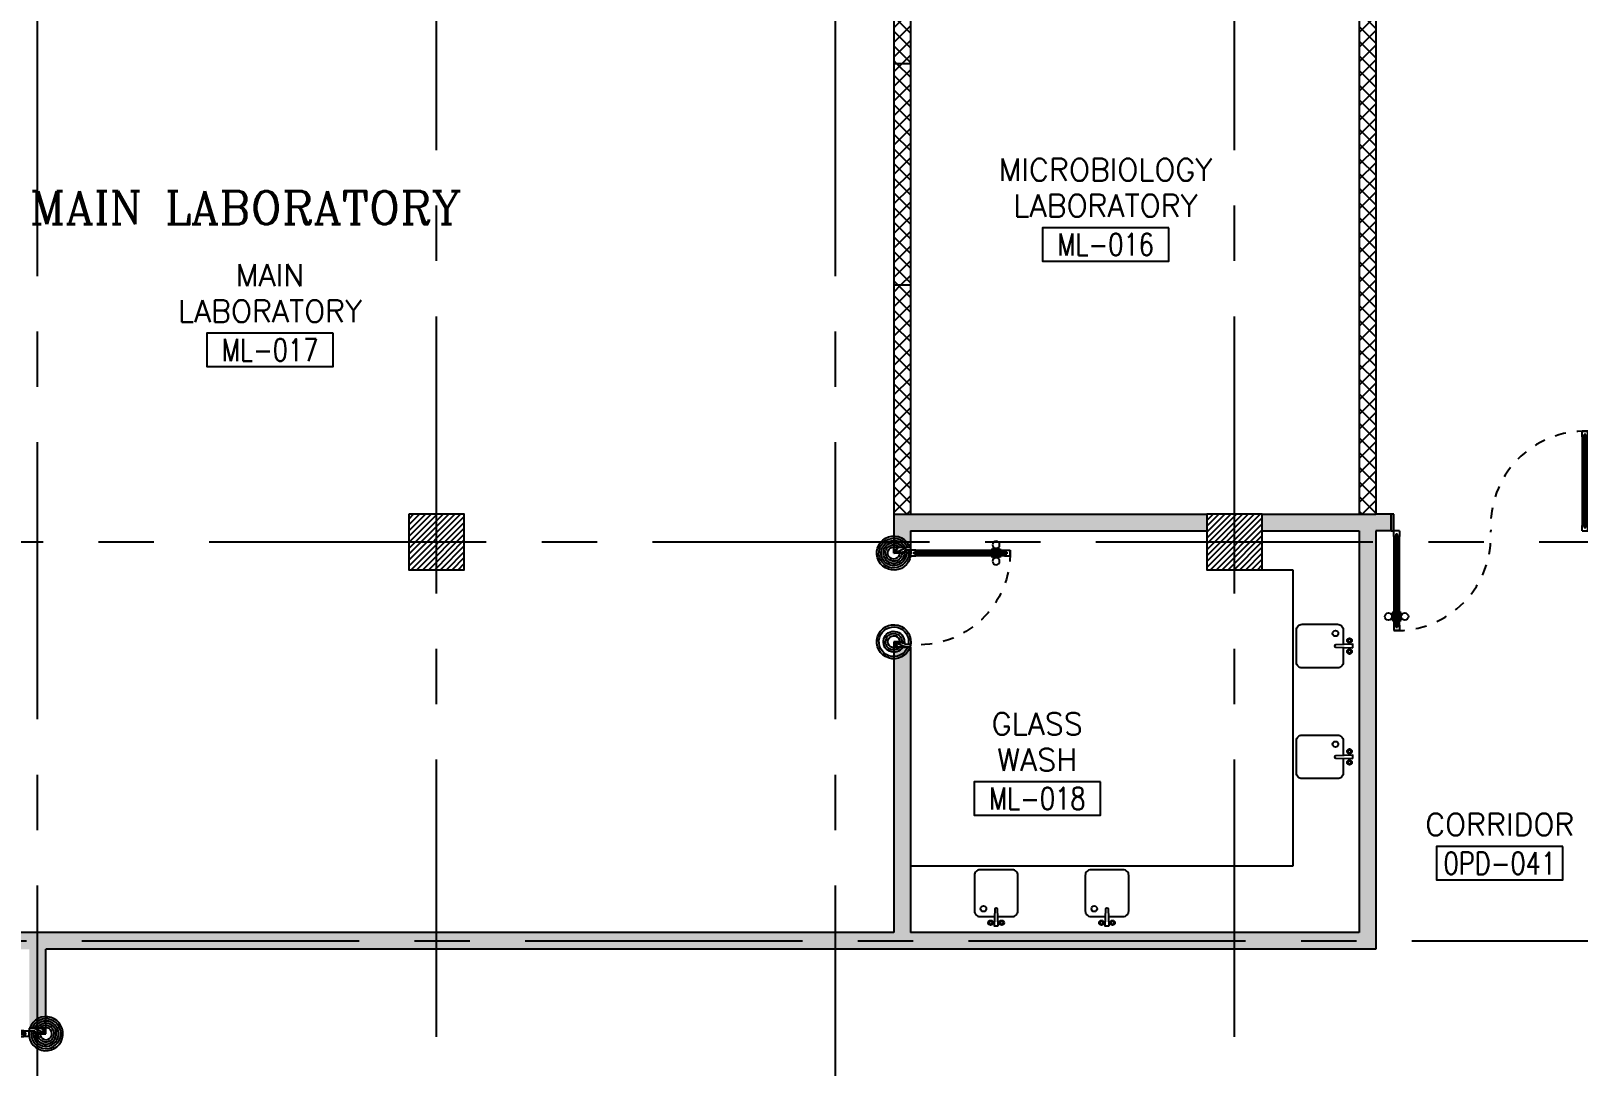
# Model space of a CAD drawing. Extents: x 417819.9 to 417911.9, y 43448 to 43539.2.
# Drawn here: x 417835 to 417848.96, y 43483.74 to 43493.09 of the extents above; entities that cross this region are included whole.
import ezdxf
from ezdxf.enums import TextEntityAlignment as Align

# ---------------------------------------------------------------- set-up
doc = ezdxf.new("R2010")
doc.units = 0
doc.header["$MEASUREMENT"] = 0
doc.linetypes.add('CENTERX2', pattern=[4, 2.5, -0.5, 0.5, -0.5])
doc.linetypes.add('HIDDEN', pattern=[0.375, 0.25, -0.125])
doc.layers.get('0').update_dxf_attribs({"linetype": 'CONTINUOUS'})
for name, color, linetype in [('AXES', 11, 'CENTERX2'), ('COL', 2, 'CONTINUOUS'), ('DIM', 4, 'CONTINUOUS'), ('DOOR', 4, 'CONTINUOUS'), ('HAT', 8, 'CONTINUOUS'), ('ME-FIX', 3, 'CONTINUOUS'), ('RM-BOX', 2, 'CONTINUOUS'), ('RM-NAME', 2, 'CONTINUOUS'), ('RM-NO', 2, 'CONTINUOUS'), ('WALL', 2, 'CONTINUOUS'), ('WallType', 11, 'CONTINUOUS'), ('WallType2', 3, 'CONTINUOUS'), ('WIN', 7, 'CONTINUOUS')]:
    doc.layers.add(name, color=color, linetype=linetype)
doc.layers.get('DIM').off()
doc.styles.add('ROMANC', font='romanc', dxfattribs={"height": 0.1})
doc.styles.add('ROMANS', font='ROMANS.shx', dxfattribs={"width": 0.6})
pattern_1 = [(45, (0, 0), (-0.066291260736, 0.066291260736), []), (135, (0, 0), (-0.066291260736, -0.066291260736), [])]

# ---------------------------------------------------------------- blocks, each defined once
blk = doc.blocks.new('A$C010A25D0')
at = {"layer": 'DOOR', "color": 0, "linetype": 'ByBlock'}
for p, q in [((0, 2031), (0, 1981)), ((0, 1981), (0, 2031)), ((50, 2031), (0, 2031)), ((50, 1981), (0, 1981)), ((30, 2014), (30, 1998)), ((50, 2014), (30, 2014)), ((50, 1998), (30, 1998)), ((50, 2031), (50, 2014)), ((50, 1998), (50, 1981)), ((83, 2031), (83, 2038)), ((173, 2038), (83, 2038)), ((83, 1981), (83, 1974)), ((173, 1974), (83, 1974)), ((95, 2038), (95, 2047)), ((95, 2047), (160, 2047)), ((95, 2038), (160, 2038)), ((95, 1974), (95, 1965)), ((95, 1974), (160, 1974)), ((95, 1965), (160, 1965)), ((160, 2038), (160, 2047)), ((160, 1974), (160, 1965)), ((173, 2031), (173, 2038)), ((173, 1981), (173, 1974)), ((950, 2014), (950, 2031)), ((950, 2031), (1000, 2031)), ((970, 2014), (950, 2014)), ((950, 1981), (950, 1998)), ((950, 1998), (970, 1998)), ((1000, 1981), (950, 1981)), ((970, 1998), (970, 2014)), ((1000, 2056), (1000, 2031)), ((1000, 2056), (1150, 2056)), ((1000, 1981), (1000, 2031)), ((1000, 2031), (1050, 2031)), ((1050, 2031), (1050, 2006)), ((1050, 2006), (1150, 2006)), ((1150, 2006), (1150, 2056)), ((95, 147), (160, 147)), ((95, 138), (95, 147)), ((160, 138), (160, 147)), ((50, 131), (0, 131)), ((0, 131), (0, 81)), ((0, 81), (0, 131)), ((50, 81), (0, 81)), ((50, 114), (30, 114)), ((30, 98), (30, 114)), ((50, 98), (30, 98)), ((50, 114), (50, 131)), ((50, 81), (50, 98)), ((173, 138), (83, 138)), ((83, 131), (83, 138)), ((83, 81), (83, 74)), ((173, 74), (83, 74)), ((95, 138), (160, 138)), ((95, 74), (160, 74)), ((95, 74), (95, 65)), ((95, 65), (160, 65)), ((160, 74), (160, 65)), ((173, 131), (173, 138)), ((173, 81), (173, 74)), ((1000, 131), (950, 131)), ((950, 131), (950, 114)), ((950, 114), (970, 114)), ((970, 98), (950, 98)), ((950, 98), (950, 81)), ((950, 81), (1000, 81)), ((970, 114), (970, 98)), ((1000, 131), (1000, 81)), ((1000, 56), (1000, 81)), ((1000, 81), (1050, 81)), ((1000, 56), (1150, 56)), ((1050, 81), (1050, 106)), ((1050, 106), (1150, 106)), ((1150, 106), (1150, 56))]:
    blk.add_line(p, q, dxfattribs=at)
at = {"layer": 'DOOR', "linetype": 'ByBlock'}
for p, q in [((950, 2031), (50, 2031)), ((950, 2014), (50, 2014)), ((950, 1998), (50, 1998)), ((50, 1981), (950, 1981)), ((50, 131), (950, 131)), ((950, 114), (50, 114)), ((950, 98), (50, 98)), ((950, 81), (50, 81)), ((1150, 56), (1000, 56))]:
    blk.add_line(p, q, dxfattribs=at)
at = {"layer": 'DOOR', "color": 9, "linetype": 'ByBlock'}
for p, q in [((1150, 2006), (1037, 2056)), ((1150, 2006), (1050, 2019)), ((1150, 2006), (1110, 2056)), ((1150, 106), (1037, 56)), ((1150, 106), (1050, 93)), ((1150, 106), (1110, 56))]:
    blk.add_line(p, q, dxfattribs=at)
at = {"layer": 'DOOR', "color": 0, "linetype": 'ByBlock'}
for centre in [(128, 2079), (128, 1932), (128, 179), (128, 32)]:
    blk.add_circle(centre, 32.4, dxfattribs=at)
at = {"layer": 'DOOR', "linetype": 'HIDDEN', "ltscale": 0.5}
for centre, start, end in [((951, 2006), 178.494, 272.9568), ((951, 106), 87.0432, 181.506)]:
    blk.add_arc(centre, 951, start, end, dxfattribs=at)
at = {"layer": 'DOOR', "color": 9, "linetype": 'ByBlock'}
for centre, radius, start, end in [((1150, 2006), 154, 161.1053, 166.2858), ((1150, 2006), 134, 158.1598, 169.28), ((1150, 2006), 114, 154.0838, 167.3774), ((1150, 2006), 94.4, 148.0182, 180), ((1150, 2006), 74.4, 137.7764, 180), ((1150, 2006), 54.4, 113.2074, 180), ((1150, 2006), 34.4, 90, 180), ((1150, 2006), 14.4, 90, 180), ((1150, 106), 154, 193.7142, 198.8947), ((1150, 106), 134, 190.72, 201.8402), ((1150, 106), 114, 192.6226, 205.9162), ((1150, 106), 94.4, 180, 211.9818), ((1150, 106), 74.4, 180, 222.2236), ((1150, 106), 54.4, 180, 246.7926), ((1150, 106), 34.4, 180, 270), ((1150, 106), 14.4, 180, 270)]:
    blk.add_arc(centre, radius, start, end, dxfattribs=at)
at = {"layer": 'WALL'}
blk.add_line((1000, 56), (1150, 56), dxfattribs=at)
blk = doc.blocks.new('RM1')
at = {"layer": 'RM-BOX'}
blk.add_lwpolyline([(570, -200), (-570, -200), (-570, -500), (570, -500)], close=True, dxfattribs=at)
at = {"layer": 'RM-NAME', "style": 'ROMANS'}
for tag, p in [('ROOMNAME1', (0, 324)), ('ROOMNAME2', (0, 0))]:
    blk.add_attdef(tag, text='', height=200, dxfattribs=at).set_placement(p, align=Align.MIDDLE)
at = {"layer": 'RM-NO', "style": 'ROMANS', "width": 0.8}
blk.add_attdef('ROOMNO', text='', height=200, dxfattribs=at).set_placement((0, -350), align=Align.MIDDLE)
blk = doc.blocks.new('*X97')
at = {"color": 0}
for p, q in [((31339, 32294), (31806, 32761)), ((31339, 32347), (31753, 32761)), ((31339, 32400), (31700, 32761)), ((31339, 32453), (31647, 32761)), ((31339, 32506), (31594, 32761)), ((31339, 32559), (31541, 32761)), ((31339, 32612), (31488, 32761)), ((31339, 32665), (31435, 32761)), ((31339, 32718), (31382, 32761)), ((31359, 32261), (31839, 32741)), ((31412, 32261), (31839, 32688)), ((31466, 32261), (31839, 32635)), ((31519, 32261), (31839, 32582)), ((31572, 32261), (31839, 32529)), ((31625, 32261), (31839, 32476)), ((31678, 32261), (31839, 32423)), ((31731, 32261), (31839, 32370)), ((31784, 32261), (31839, 32317)), ((31837, 32261), (31839, 32263))]:
    blk.add_line(p, q, dxfattribs=at)
blk = doc.blocks.new('COL50')
at = {"layer": 'COL'}
blk.add_lwpolyline([(-250, 250), (-250, -250), (250, -250), (250, 250)], close=True, dxfattribs=at)
blk = doc.blocks.new('DOOR90')
at = {"layer": 'DOOR', "color": 7, "linetype": 'ByBlock'}
for p, q in [((-150, 0), (0, 0)), ((-150, 0), (-150, -25)), ((0, -50), (-114, 0)), ((0, -50), (-40, 0)), ((0, -50), (0, 0)), ((-1000, -25), (-1050, -25)), ((-1050, -75), (-1050, -25)), ((-1050, -25), (-1050, -75)), ((-1000, -75), (-1050, -75)), ((-1000, -42), (-1020, -42)), ((-1020, -42), (-1020, -58)), ((-1000, -58), (-1020, -58)), ((-1000, -25), (-1000, -42)), ((-1000, -58), (-1000, -75)), ((-878, -18), (-968, -18)), ((-968, -25), (-968, -18)), ((-968, -75), (-968, -82)), ((-878, -82), (-968, -82)), ((-955, -9), (-890, -9)), ((-955, -18), (-955, -9)), ((-955, -18), (-890, -18)), ((-955, -82), (-890, -82)), ((-955, -82), (-955, -91)), ((-955, -91), (-890, -91)), ((-890, -18), (-890, -9)), ((-890, -82), (-890, -91)), ((-878, -25), (-878, -18)), ((-878, -75), (-878, -82)), ((-200, -25), (-150, -25)), ((-200, -42), (-200, -25)), ((-180, -42), (-200, -42)), ((-200, -58), (-180, -58)), ((-200, -75), (-200, -58)), ((-150, -75), (-200, -75)), ((-180, -58), (-180, -42)), ((-150, -25), (-100, -25)), ((-150, -75), (-150, -25)), ((-100, -25), (-100, -50)), ((0, -50), (-100, -37)), ((-100, -50), (0, -50)), ((-150, -875), (-100, -875)), ((-150, -900), (-150, -875)), ((-150, -900), (0, -900)), ((0, -900), (-150, -900)), ((0, -850), (-114, -900)), ((-100, -875), (-100, -850)), ((0, -850), (-100, -863)), ((-100, -850), (0, -850)), ((0, -850), (-40, -900)), ((0, -850), (0, -900))]:
    blk.add_line(p, q, dxfattribs=at)
at = {"layer": 'DOOR', "linetype": 'ByBlock'}
for p, q in [((-200, -25), (-1000, -25)), ((-200, -42), (-1000, -42)), ((-200, -58), (-1000, -58)), ((-1000, -75), (-200, -75))]:
    blk.add_line(p, q, dxfattribs=at)
at = {"layer": 'DOOR', "color": 7, "linetype": 'ByBlock'}
for centre in [(-923, 24), (-923, -124)]:
    blk.add_circle(centre, 32.4, dxfattribs=at)
for centre, radius, start, end in [((0, -50), 154, 161.1053, 166.2858), ((0, -50), 94.4, 148.0182, 180), ((0, -50), 134, 158.1598, 169.28), ((0, -50), 114, 154.0838, 167.3774), ((0, -50), 74.4, 137.7764, 180), ((0, -50), 54.4, 113.2074, 180), ((0, -50), 34.4, 90, 180), ((0, -50), 14.4, 90, 180), ((0, -850), 154, 193.7142, 198.8947), ((0, -850), 134, 190.72, 201.8402), ((0, -850), 94.4, 180, 211.9818), ((0, -850), 74.4, 180, 222.2236), ((0, -850), 54.4, 180, 246.7926), ((0, -850), 34.4, 180, 270), ((0, -850), 14.4, 180, 270)]:
    blk.add_arc(centre, radius, start, end, dxfattribs=at)
at = {"layer": 'DOOR', "linetype": 'HIDDEN', "ltscale": 0.5}
blk.add_arc((-222, -50), 828, 178.2701, 275.003, dxfattribs=at)
blk = doc.blocks.new('*X96')
at = {"color": 0}
for p, q in [((38539, 32281), (39019, 32761)), ((38539, 32334), (38966, 32761)), ((38539, 32387), (38913, 32761)), ((38539, 32440), (38860, 32761)), ((38539, 32493), (38807, 32761)), ((38539, 32546), (38754, 32761)), ((38539, 32600), (38701, 32761)), ((38539, 32653), (38648, 32761)), ((38539, 32706), (38595, 32761)), ((38539, 32759), (38542, 32761)), ((38572, 32261), (39039, 32728)), ((38625, 32261), (39039, 32675)), ((38678, 32261), (39039, 32622)), ((38731, 32261), (39039, 32569)), ((38784, 32261), (39039, 32516)), ((38837, 32261), (39039, 32463)), ((38890, 32261), (39039, 32410)), ((38943, 32261), (39039, 32357)), ((38996, 32261), (39039, 32304))]:
    blk.add_line(p, q, dxfattribs=at)
blk = doc.blocks.new('fe-door')
at = {"layer": 'DOOR', "color": 0, "linetype": 'ByBlock'}
for p, q in [((-900, 1775), (-900, 1725)), ((-900, 1725), (-900, 1775)), ((-850, 1775), (-900, 1775)), ((-850, 1725), (-900, 1725)), ((-870, 1758), (-870, 1742)), ((-850, 1758), (-870, 1758)), ((-850, 1742), (-870, 1742)), ((-850, 1775), (-850, 1758)), ((-850, 1742), (-850, 1725)), ((-818, 1775), (-818, 1782)), ((-728, 1782), (-818, 1782)), ((-818, 1725), (-818, 1718)), ((-728, 1718), (-818, 1718)), ((-805, 1782), (-805, 1791)), ((-805, 1791), (-740, 1791)), ((-805, 1782), (-740, 1782)), ((-805, 1718), (-805, 1709)), ((-805, 1718), (-740, 1718)), ((-805, 1709), (-740, 1709)), ((-740, 1782), (-740, 1791)), ((-740, 1718), (-740, 1709)), ((-728, 1775), (-728, 1782)), ((-728, 1725), (-728, 1718)), ((-50, 1758), (-50, 1775)), ((-50, 1775), (0, 1775)), ((-30, 1758), (-50, 1758)), ((-50, 1725), (-50, 1742)), ((-50, 1742), (-30, 1742)), ((0, 1725), (-50, 1725)), ((-30, 1742), (-30, 1758)), ((150, 1800), (0, 1800)), ((0, 1800), (0, 1775)), ((0, 1725), (0, 1775)), ((0, 1775), (150, 1775)), ((150, 1775), (150, 1800)), ((0, 75), (0, 25)), ((0, 75), (50, 75)), ((0, 0), (0, 25)), ((0, 25), (50, 25)), ((150, 25), (0, 25)), ((0, 0), (150, 0)), ((30, 58), (30, 42)), ((50, 58), (30, 58)), ((30, 42), (50, 42)), ((50, 75), (50, 58)), ((50, 42), (50, 25)), ((150, 25), (150, 0)), ((850, 58), (850, 75)), ((850, 75), (900, 75)), ((850, 58), (870, 58)), ((850, 25), (850, 42)), ((850, 42), (870, 42)), ((850, 25), (900, 25)), ((870, 42), (870, 58)), ((900, 25), (900, 75)), ((900, 75), (900, 25))]:
    blk.add_line(p, q, dxfattribs=at)
at = {"layer": 'DOOR', "linetype": 'ByBlock'}
for p, q in [((-50, 1775), (-850, 1775)), ((-50, 1758), (-850, 1758)), ((-50, 1742), (-850, 1742)), ((-850, 1725), (-50, 1725)), ((850, 75), (50, 75)), ((50, 58), (850, 58)), ((50, 42), (850, 42)), ((50, 25), (850, 25))]:
    blk.add_line(p, q, dxfattribs=at)
at = {"layer": 'DOOR', "color": 0, "linetype": 'ByBlock'}
for centre in [(-773, 1824), (-773, 1676)]:
    blk.add_circle(centre, 32.4, dxfattribs=at)
at = {"layer": 'DOOR', "linetype": 'HIDDEN', "ltscale": 0.5}
for centre, start, end in [((-49, 1750), 178.3174, 273.2965), ((49, 50), 358.3174, 93.2965)]:
    blk.add_arc(centre, 851, start, end, dxfattribs=at)
at = {"layer": 'WALL'}
for p, q in [((0, 1800), (150, 1800)), ((0, 0), (150, 0))]:
    blk.add_line(p, q, dxfattribs=at)
at = {"layer": 'WALL', "linetype": 'ByBlock'}
blk.add_line((0, 1800), (150, 1800), dxfattribs=at)

msp = doc.modelspace()

# ---------------------------------------------------------------- hatches: boundary and pattern name
at = {"layer": 'WallType'}
h = msp.add_hatch(dxfattribs=at)
h.set_pattern_fill('ANSI37', color=256, scale=0.75, style=0)
h.set_pattern_definition(pattern_1)
h.paths.add_polyline_path([(417842.9316, 43494.3243), (417843.082, 43494.3243), (417843.082, 43494.4743), (417842.7816, 43494.4743), (417842.7816, 43492.7905), (417842.9316, 43492.7905)])
h.paths.add_polyline_path([(417842.9316, 43490.7905), (417842.7816, 43490.7905), (417842.7816, 43488.7243), (417842.9316, 43488.7243)])
h = msp.add_hatch(dxfattribs=at)
h.set_pattern_fill('ANSI37', color=256, scale=0.75, style=0)
h.set_pattern_definition(pattern_1)
h.paths.add_polyline_path([(417847.1316, 43494.4743), (417846.1566, 43494.4743), (417846.1566, 43494.3243), (417846.9816, 43494.3243), (417846.9816, 43493.7243), (417846.9816, 43488.7243), (417847.1316, 43488.7243)])
h = msp.add_hatch(dxfattribs=at)
h.set_pattern_fill('ANSI37', color=256, scale=0.75, style=0)
h.set_pattern_definition(pattern_1)
h.paths.add_polyline_path([(417842.9316, 43492.7905), (417842.7816, 43492.7905), (417842.7816, 43490.7905), (417842.9316, 43490.7905)])
at = {"layer": 'WallType2'}
h = msp.add_hatch(dxfattribs=at)
h.set_pattern_fill('HONEY', color=256, scale=0.4, style=0)
h.set_pattern_definition([(0, (0, 0), (0.075, 0.04330127), [0.05, -0.1]), (120, (0, 0), (-0.074999999836, 0.043301270284), [0.05, -0.1]), (60, (0, 0), (1.64e-10, 0.086602540284), [-0.1, 0.05])])
h.paths.add_polyline_path([(417847.1316, 43488.5743), (417847.2683, 43488.5743), (417847.2683, 43488.7243), (417847.1316, 43488.7243), (417846.1066, 43488.7243), (417846.1066, 43488.5743), (417846.9816, 43488.5743), (417846.9816, 43484.9493), (417842.9316, 43484.9493), (417842.9316, 43487.5243), (417842.7816, 43487.5243), (417842.7816, 43484.9493), (417831.7066, 43484.9493), (417831.7066, 43486.8743), (417831.5566, 43486.8743), (417831.5566, 43484.7993), (417832.5816, 43484.7993), (417832.5816, 43484.0868), (417832.7316, 43484.0868), (417832.7316, 43484.7993), (417834.9816, 43484.7993), (417834.9816, 43484.0868), (417835.1316, 43484.0868), (417835.1316, 43484.7993), (417847.1316, 43484.7993)])
h.paths.add_polyline_path([(417845.6066, 43488.7243), (417842.7816, 43488.7243), (417842.7816, 43488.4243), (417842.9316, 43488.4243), (417842.9316, 43488.5743), (417845.6066, 43488.5743)])

# ---------------------------------------------------------------- linework, layer by layer
at = {"layer": 'AXES'}
for p, q in [((417838.6566, 43460.01), (417838.6566, 43538.4875)), ((417845.8566, 43460.01), (417845.8566, 43538.4875)), ((417835.0566, 43466.8743), (417835.0566, 43525.6943)), ((417842.2566, 43466.8743), (417842.2566, 43525.6943)), ((417820.6052, 43488.4743), (417889.6966, 43488.4743)), ((417831.4566, 43484.8743), (417889.6966, 43484.8743))]:
    msp.add_line(p, q, dxfattribs=at)
at = {"layer": 'ME-FIX'}
for p, q in [((417846.1066, 43488.2243), (417846.3816, 43488.2243)), ((417846.3816, 43488.2243), (417846.3816, 43485.5493)), ((417846.3816, 43485.5493), (417842.9316, 43485.5493))]:
    msp.add_line(p, q, dxfattribs=at)
for points in [[(417846.836, 43487.5223), (417846.836, 43487.3884, -0.4142136), (417846.7861, 43487.3386), (417846.465, 43487.3386, -0.4142136), (417846.4151, 43487.3884), (417846.4151, 43487.6813, -0.4142136), (417846.465, 43487.7312), (417846.7861, 43487.7312, -0.4142136), (417846.836, 43487.6813), (417846.836, 43487.5475)], [(417846.836, 43486.5223), (417846.836, 43486.3884, -0.4142136), (417846.7861, 43486.3386), (417846.465, 43486.3386, -0.4142136), (417846.4151, 43486.3884), (417846.4151, 43486.6813, -0.4142136), (417846.465, 43486.7312), (417846.7861, 43486.7312, -0.4142136), (417846.836, 43486.6813), (417846.836, 43486.5475)], [(417843.718, 43485.095), (417843.8519, 43485.095, 0.4142136), (417843.9018, 43485.1448), (417843.9018, 43485.4659, 0.4142136), (417843.8519, 43485.5158), (417843.559, 43485.5158, 0.4142136), (417843.5091, 43485.4659), (417843.5091, 43485.1448, 0.4142136), (417843.559, 43485.095), (417843.6928, 43485.095)], [(417844.718, 43485.095), (417844.8519, 43485.095, 0.4142136), (417844.9018, 43485.1448), (417844.9018, 43485.4659, 0.4142136), (417844.8519, 43485.5158), (417844.559, 43485.5158, 0.4142136), (417844.5091, 43485.4659), (417844.5091, 43485.1448, 0.4142136), (417844.559, 43485.095), (417844.6928, 43485.095)]]:
    msp.add_lwpolyline(points, format="xyb", dxfattribs=at)
for points in [[(417846.9242, 43487.5189), (417846.9242, 43487.5509), (417846.7689, 43487.5449, 1), (417846.7689, 43487.5249)], [(417846.9242, 43486.5189), (417846.9242, 43486.5509), (417846.7689, 43486.5449, 1), (417846.7689, 43486.5249)], [(417843.7215, 43485.0068), (417843.6894, 43485.0068), (417843.6955, 43485.162, -1), (417843.7154, 43485.162)], [(417844.7215, 43485.0068), (417844.6894, 43485.0068), (417844.6955, 43485.162, -1), (417844.7154, 43485.162)]]:
    msp.add_lwpolyline(points, format="xyb", close=True, dxfattribs=at)
for centre, radius in [((417846.7665, 43487.6493), 0.0255), ((417846.8931, 43487.5846), 0.0217), ((417846.8931, 43487.5846), 0.014), ((417846.8931, 43487.4851), 0.0217), ((417846.8931, 43487.4851), 0.014), ((417846.7665, 43486.6493), 0.0255), ((417846.8931, 43486.5846), 0.0217), ((417846.8931, 43486.4851), 0.0217), ((417846.8931, 43486.5846), 0.014), ((417846.8931, 43486.4851), 0.014), ((417843.591, 43485.1644), 0.0255), ((417844.591, 43485.1644), 0.0255), ((417843.6557, 43485.0379), 0.0217), ((417843.6557, 43485.0379), 0.014), ((417843.7552, 43485.0379), 0.0217), ((417843.7552, 43485.0379), 0.014), ((417844.6557, 43485.0379), 0.0217), ((417844.6557, 43485.0379), 0.014), ((417844.7552, 43485.0379), 0.0217), ((417844.7552, 43485.0379), 0.014)]:
    msp.add_circle(centre, radius, dxfattribs=at)
at = {"layer": 'WALL'}
for p, q in [((417842.7816, 43494.4743), (417842.7816, 43492.7905)), ((417847.1316, 43494.4743), (417847.1316, 43488.7243)), ((417842.9316, 43494.3243), (417842.9316, 43492.7905)), ((417846.9816, 43494.3243), (417846.9816, 43488.7243)), ((417842.9316, 43492.7905), (417842.7816, 43492.7905)), ((417842.7816, 43490.7905), (417842.7816, 43488.4243)), ((417842.9316, 43490.7905), (417842.7816, 43490.7905)), ((417842.9316, 43490.7905), (417842.9316, 43488.7243)), ((417842.7816, 43488.7243), (417845.6066, 43488.7243)), ((417846.1066, 43488.7243), (417847.1316, 43488.7243)), ((417847.2683, 43488.7243), (417847.1316, 43488.7243)), ((417847.2683, 43488.5743), (417847.2683, 43488.7243)), ((417842.9316, 43488.5743), (417845.6066, 43488.5743)), ((417842.9316, 43488.5743), (417842.9316, 43488.4243)), ((417846.1066, 43488.5743), (417846.9816, 43488.5743)), ((417846.9816, 43488.5743), (417846.9816, 43484.9493)), ((417847.2683, 43488.5743), (417847.1316, 43488.5743)), ((417847.1316, 43488.5743), (417847.1316, 43484.7993)), ((417842.9316, 43488.4243), (417842.7816, 43488.4243)), ((417842.9316, 43487.5243), (417842.7816, 43487.5243)), ((417842.7816, 43487.5243), (417842.7816, 43484.9493)), ((417842.9316, 43487.5243), (417842.9316, 43484.9493)), ((417842.7816, 43484.9493), (417831.7066, 43484.9493)), ((417837.3737, 43484.9493), (417836.3316, 43484.9493)), ((417846.9816, 43484.9493), (417842.9316, 43484.9493)), ((417847.1316, 43484.7993), (417835.1316, 43484.7993)), ((417835.1316, 43484.0868), (417835.1316, 43484.7993)), ((417835.1316, 43484.0868), (417834.9816, 43484.0868))]:
    msp.add_line(p, q, dxfattribs=at)
at = {"layer": 'WIN'}
for p, q in [((417842.7816, 43492.7905), (417842.7816, 43490.7905)), ((417842.9316, 43492.7905), (417842.9316, 43490.7905))]:
    msp.add_line(p, q, dxfattribs=at)

# ---------------------------------------------------------------- block references
at = {"layer": 'COL', "xscale": 0.001000000047497451, "yscale": 0.0009999999892897904, "zscale": 0.001}
for p in [(417838.6566, 43488.4743), (417845.8566, 43488.4743)]:
    msp.add_blockref('COL50', p, dxfattribs=at)
at = {"layer": 'DIM', "xscale": 0.001000000047497451, "yscale": 0.0009999999892897904, "zscale": 0.001, "rotation": 90}
msp.add_blockref('fe-door', (417849.0683, 43488.5743), dxfattribs=at)
at = {"layer": 'DOOR', "color": 0, "yscale": 0.0009999999892897904, "zscale": 0.001}
for name, p, xscale in [('DOOR90', (417842.7816, 43488.4243), -0.001000000047497451), ('A$C010A25D0', (417833.9813, 43482.0309), 0.001000000047497451)]:
    msp.add_blockref(name, p, dxfattribs=dict(at, xscale=xscale))
at = {"layer": 'HAT', "xscale": 0.001000000047497451, "yscale": 0.0009999999892897904, "zscale": 0.001}
for p, values in [((417844.6927, 43491.5094), {'ROOMNO': 'ML-016', 'ROOMNAME2': 'LABORATORY', 'ROOMNAME1': 'MICROBIOLOGY'}), ((417837.1539, 43490.5573), {'ROOMNO': 'ML-017', 'ROOMNAME2': 'LABORATORY', 'ROOMNAME1': 'MAIN'}), ((417844.0761, 43486.5093), {'ROOMNO': 'ML-018', 'ROOMNAME2': 'WASH', 'ROOMNAME1': 'GLASS'})]:
    msp.add_blockref('RM1', p, dxfattribs=at).add_auto_attribs(values)
for name in ['*X97', '*X96']:
    msp.add_blockref(name, (417807.0674, 43455.9633), dxfattribs=at)
at = {"layer": 'WALL', "xscale": 0.001000000047497451, "yscale": 0.0009999999892897904, "zscale": 0.001}
msp.add_blockref('RM1', (417848.2496, 43485.9249), dxfattribs=at).add_auto_attribs({'ROOMNO': '0PD-041', 'ROOMNAME2': 'CORRIDOR'})

# ---------------------------------------------------------------- texts
at = {"layer": 'RM-NAME', "color": 2, "style": 'ROMANC'}
msp.add_text('MAIN LABORATORY', height=0.3, dxfattribs=at).set_placement((417836.9332, 43491.4911), align=Align.MIDDLE)

doc.saveas('drawing.dxf')
